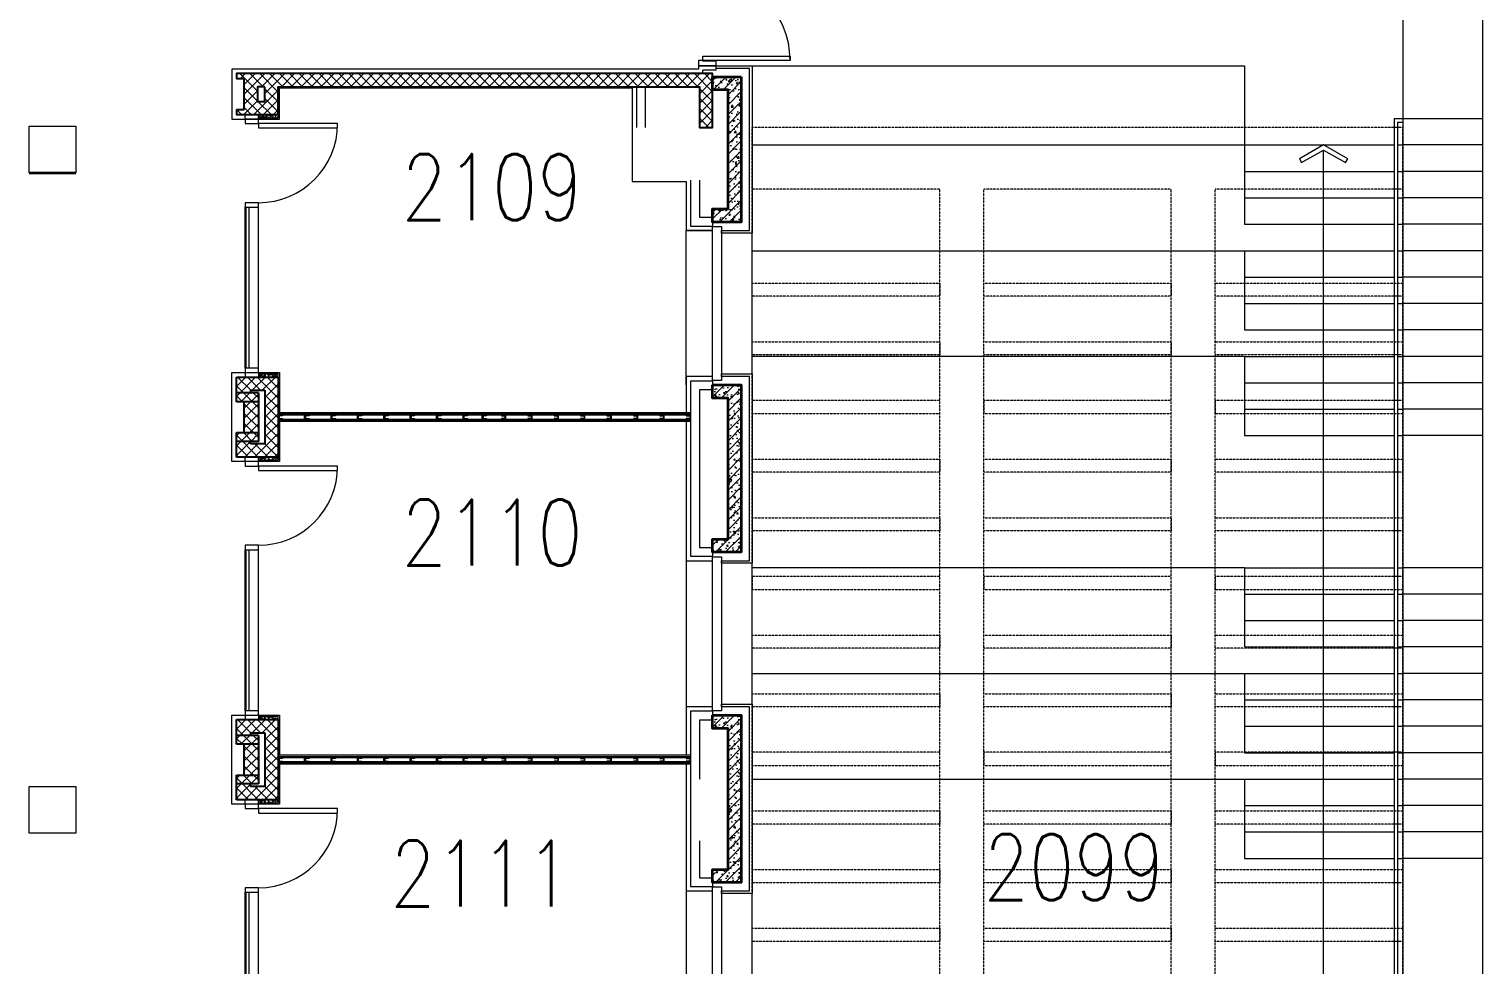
# Model space of a CAD drawing. Header units: inches. Extents: x 342932 to 557958, y 80625 to 242727.
# Drawn here: x 527617 to 544132, y 212917 to 223543 of the extents above; entities that cross this region are included whole.
import ezdxf
from ezdxf.enums import TextEntityAlignment as Align

# ---------------------------------------------------------------- set-up
doc = ezdxf.new("R2010")
doc.units = ezdxf.units.IN
doc.header["$MEASUREMENT"] = 0
doc.linetypes.add('First Floor$0$HIDDEN', pattern=[0.375, 0.25, -0.125])
for name, color, linetype, lineweight in [('First Floor$0$A-G2-G-Building-Elements-Hidden', 251, 'First Floor$0$HIDDEN', 15), ('First Floor$0$A-G23-M-Stairs-Concrete', 251, 'Continuous', 15), ('First Floor$0$A-G23-M-Stairs-Railings', 251, 'Continuous', 15), ('First Floor$0$A-G250-G-Walls-Low-Level', 251, 'Continuous', 15), ('First Floor$0$A-G250-G-Walls-Precast-Concrete', 251, 'Continuous', 35), ('First Floor$0$A-G250-M-Walls-Blockwork', 7, 'Continuous', 25), ('First Floor$0$A-G250-M-Walls-Louvred-Hidden', 251, 'Continuous', 9), ('First Floor$0$A-G250-M-Walls-Plasterboard-Partition', 7, 'Continuous', 9), ('First Floor$0$A-G252-H-Internal-Walls', 251, 'Continuous', 9), ('First Floor$0$A-G262-H-Precast-Panel', 251, 'Continuous', 5), ('First Floor$0$A-G312-M-Wall-Cladding-Panel', 7, 'Continuous', 9), ('First Floor$0$A-G312-M-Wall-Finish-Plaster', 7, 'Continuous', 15), ('First Floor$0$A-G321-M-Window', 251, 'Continuous', 9), ('First Floor$0$A-G322-M-Door', 251, 'Continuous', 15), ('First Floor$0$A-Z036-G-Stair-Symbology', 251, 'Continuous', 15), ('First Floor$0$Z-Z001-S-Room-Name-Identification-250', 7, 'Continuous', 15)]:
    doc.layers.add(name, color=color, linetype=linetype, lineweight=lineweight)
doc.styles.add('First Floor$0$Tag-RomanS', font='romans.shx', dxfattribs={"width": 0.8})
pattern_1 = [(50, (361382.11, 239676.52), (182.18467, -15.93909), [19.05, -209.55]), (355, (361382.11, 239676.52), (-35.24283, 191.05664), [15.24, -167.64]), (100.451, (361397.3, 239675.2), (146.9425, 175.11669), [16.19, -178.09]), (46.1842, (361382.11, 239727.32), (271.07904, -42.04233), [28.575, -314.325]), (96.6356, (361404.7, 239723.82), (237.40423, 247.42556), [24.285, -267.135]), (351.184, (361382.1, 239727.32), (237.4046, 247.4251), [22.86, -251.46]), (21, (361407.51, 239714.62), (151.61488, -102.26552), [19.05, -209.55]), (326, (361407.51, 239714.62), (61.80203, 184.18797), [15.24, -167.64]), (71.4514, (361420.15, 239706.1), (213.41649, 81.92286), [16.19, -178.09]), (37.5, (361382.114, 239676.52), (3.088603, 84.55504), [0, -165.608, 0, -170.18, 0, -168.275]), (7.5, (361382.11, 239676.52), (66.819663, 100.180575), [0, -97.028, 0, -161.798, 0, -64.135]), (327.5, (361325.47, 239676.52), (135.590595, -5.728744), [0, -63.5, 0, -198.12, 0, -262.89]), (317.5, (361300.07, 239676.52), (148.12918, 25.42649), [0, -82.55, 0, -131.572, 0, -186.69])]
pattern_2 = [(45, (361382.11, 239676.52), (-56.1266, 56.1266), [])]

# ---------------------------------------------------------------- blocks, each defined once
blk = doc.blocks.new('First Floor$0$d23')
at = {"layer": 'First Floor$0$A-G321-M-Window', "elevation": 0}
blk.add_lwpolyline([(168760, -19985), (168760, -18155), (168790, -18155), (168790, -19985)], close=True, dxfattribs=at)
at = {"layer": 'First Floor$0$A-G322-M-Door'}
for p, q in [((168750, -19985), (168750, -18155)), ((168900, -19985), (168900, -18155))]:
    blk.add_line(p, q, dxfattribs=at)
at = {"layer": 'First Floor$0$A-G322-M-Door', "elevation": 0}
for points in [[(168900, -17155), (168750, -17155), (168750, -17205), (168900, -17205)], [(169800, -17255), (169800, -17205), (168900, -17205), (168900, -17255)], [(168900, -18105), (168750, -18105), (168750, -18155), (168900, -18155)], [(168900, -19985), (168750, -19985), (168750, -20035), (168900, -20035)]]:
    blk.add_lwpolyline(points, close=True, dxfattribs=at)
at = {"layer": 'First Floor$0$A-G322-M-Door'}
blk.add_arc((168900, -17205), 900, 270, 0, dxfattribs=at)
blk = doc.blocks.new('First Floor$0$Door8-Exterior-2100')
at = {"layer": 'First Floor$0$A-G322-M-Door'}
for points in [[(0, 100), (0, -100), (50, -100), (50, 50), (60, 50), (60, 100), (0, 100)], [(2100, 100), (2100, -100), (2050, -100), (2050, 50), (2040, 50), (2040, 100), (2100, 100)]]:
    blk.add_lwpolyline(points, dxfattribs=at)
for points in [[(110, 50), (110, -940), (60, -940), (60, 50)], [(1990, 50), (1990, -940), (2040, -940), (2040, 50)]]:
    blk.add_lwpolyline(points, close=True, dxfattribs=at)
for centre, start, end in [((60, 50), 270, 0), ((2040, 50), 180, 270)]:
    blk.add_arc(centre, 990, start, end, dxfattribs=at)
blk = doc.blocks.new('First Floor$0$Part Frame11')
for p, q in [((4685, 100), (0, 100)), ((0, 100), (0, 0)), ((0, 87, 0), (4685, 87, 0)), ((0, 75, 0), (4685, 75, 0)), ((4685, 25, 0), (0, 25, 0)), ((4685, 13, 0), (0, 13, 0)), ((4685, 0), (0, 0)), ((4685, 100), (4685, 0))]:
    blk.add_line(p, q)
at = {"elevation": 0}
for points in [[(0, 25), (0, 75), (50, 75), (50, 65), (10, 65), (10, 35), (50, 35), (50, 25)], [(300, 25), (300, 75), (350, 75), (350, 65), (310, 65), (310, 35), (350, 35), (350, 25)], [(600, 25), (600, 75), (650, 75), (650, 65), (610, 65), (610, 35), (650, 35), (650, 25)], [(900, 25), (900, 75), (950, 75), (950, 65), (910, 65), (910, 35), (950, 35), (950, 25)], [(1200, 25), (1200, 75), (1250, 75), (1250, 65), (1210, 65), (1210, 35), (1250, 35), (1250, 25)], [(1500, 25), (1500, 75), (1550, 75), (1550, 65), (1510, 65), (1510, 35), (1550, 35), (1550, 25)], [(1800, 25), (1800, 75), (1850, 75), (1850, 65), (1810, 65), (1810, 35), (1850, 35), (1850, 25)], [(2100, 25), (2100, 75), (2150, 75), (2150, 65), (2110, 65), (2110, 35), (2150, 35), (2150, 25)], [(2318, 25), (2318, 75), (2368, 75), (2368, 65), (2328, 65), (2328, 35), (2368, 35), (2368, 25)], [(2585, 25), (2585, 75), (2535, 75), (2535, 65), (2575, 65), (2575, 35), (2535, 35), (2535, 25)], [(2885, 25), (2885, 75), (2835, 75), (2835, 65), (2875, 65), (2875, 35), (2835, 35), (2835, 25)], [(3185, 25), (3185, 75), (3135, 75), (3135, 65), (3175, 65), (3175, 35), (3135, 35), (3135, 25)], [(3485, 25), (3485, 75), (3435, 75), (3435, 65), (3475, 65), (3475, 35), (3435, 35), (3435, 25)], [(3785, 25), (3785, 75), (3735, 75), (3735, 65), (3775, 65), (3775, 35), (3735, 35), (3735, 25)], [(4085, 25), (4085, 75), (4035, 75), (4035, 65), (4075, 65), (4075, 35), (4035, 35), (4035, 25)], [(4385, 25), (4385, 75), (4335, 75), (4335, 65), (4375, 65), (4375, 35), (4335, 35), (4335, 25)], [(4685, 25), (4685, 75), (4635, 75), (4635, 65), (4675, 65), (4675, 35), (4635, 35), (4635, 25)]]:
    blk.add_lwpolyline(points, close=True, dxfattribs=at)
blk = doc.blocks.new('First Floor$0$tag-roomname')
at = {"lineweight": 18, "ltscale": 0.01, "style": 'First Floor$0$Tag-RomanS', "width": 0.8}
blk.add_attdef('ROOM_NO_2', text='', height=3, dxfattribs=at).set_placement((0, 1.612), align=Align.MIDDLE_CENTER)
at = {"linetype": 'ByBlock', "lineweight": 15, "ltscale": 0.01, "style": 'First Floor$0$Tag-RomanS', "width": 0.8, "flags": 1}
for tag, p in [('ROOM_NAME_1', (0, -2.288)), ('ROOM_NAME_2', (0, -5.744))]:
    blk.add_attdef(tag, text='', height=2.5, dxfattribs=at).set_placement(p, align=Align.MIDDLE_CENTER)

msp = doc.modelspace()

# ---------------------------------------------------------------- hatches: boundary and pattern name
at = {"layer": 'First Floor$0$A-G252-H-Internal-Walls'}
h = msp.add_hatch(dxfattribs=at)
h.set_pattern_fill('ANSI37', color=256, scale=25, style=0)
h.set_pattern_definition([(45, (361382.11, 239676.52), (-56.1266, 56.1266), []), (135, (361382.11, 239676.52), (-56.1266, -56.1266), [])])
h.paths.add_polyline_path([(535382.1, 223036.5), (529972.1, 223036.5), (529972.1, 222979), (530062.1, 222979), (530062.1, 222629), (529972.1, 222629), (529972.1, 222571.5), (530447, 222571.5), (530447, 222886.5), (535082.1, 222886.5), (535232.1, 222886.5), (535232.1, 222426.5), (535382.1, 222426.5)])
h.paths.add_polyline_path([(530297, 222886.5), (530297, 222721.5), (530212.1, 222721.5), (530212.1, 222886.5)], flags=16)
h = msp.add_hatch(dxfattribs=at)
h.set_pattern_fill('AR-CONC', color=256, scale=0.3, angle=90, style=0)
h.set_pattern_definition([(140, (361392.11, 239676.52), (4.781726, 54.655401), [5.715, -62.865]), (85, (361392.11, 239676.52), (-57.316993, -10.572848), [4.572, -50.292]), (190.451, (361392.51, 239681.076), (-52.535006, 44.08275), [4.857, -53.427]), (136.1842, (361376.87, 239676.52), (12.612698, 81.323712), [8.5725, -94.2975]), (186.6356, (361377.92, 239683.3), (-74.227667, 71.22127), [7.2855, -80.1405]), (81.184, (361376.87, 239676.52), (-74.227535, 71.22138), [6.858, -75.438]), (111, (361380.68, 239684.14), (30.679656, 45.484464), [5.715, -62.865]), (56, (361380.68, 239684.14), (-55.25639, 18.540609), [4.572, -50.292]), (161.4514, (361383.24, 239687.93), (-24.576857, 64.024947), [4.857, -53.427]), (127.5, (361392.112, 239676.522), (-25.3665117, 0.926581), [0, -49.6824, 0, -51.054, 0, -50.4825]), (97.5, (361392.112, 239676.522), (-30.0541724, 20.0458988), [0, -29.1084, 0, -48.5394, 0, -19.2405]), (57.5, (361392.112, 239659.53), (1.7186232, 40.6771786), [0, -19.05, 0, -59.436, 0, -78.867]), (47.5, (361392.112, 239651.91), (-7.627947, 44.4387544), [0, -24.765, 0, -39.4716, 0, -56.007])])
h.paths.add_polyline_path([(530222, 222571.5), (530222, 222536.5), (530447, 222536.5), (530447, 222571.5)])
h = msp.add_hatch(dxfattribs=at)
h.set_pattern_fill('ANSI37', color=256, scale=25, angle=180, style=0)
h.set_pattern_definition([(225, (361427.11, 243566.4), (56.1266, -56.1266), []), (315, (361427.11, 243566.4), (56.1266, 56.1266), [])])
h.paths.add_polyline_path([(530447, 219591.4), (529972, 219591.4), (529972, 219411.4), (530132, 219411.4), (530132, 219441.4), (530297, 219441.4), (530297, 218831.5), (530132, 218831.5), (530132, 218861.4), (529972, 218861.4), (529972, 218681.5), (530447, 218681.5)])
h.paths.add_polyline_path([(530222, 219411.4), (529972, 219411.4), (529972, 219311.4), (530222, 219311.4)], flags=17)
h.paths.add_polyline_path([(530222, 219311.4), (530062, 219311.4), (530062, 218961.4), (530222, 218961.4)], flags=17)
h.paths.add_polyline_path([(530222, 218961.4), (529972, 218961.4), (529972, 218861.4), (530222, 218861.4)], flags=17)
h = msp.add_hatch(dxfattribs=at)
h.set_pattern_fill('AR-CONC', color=256, scale=0.3, angle=90, style=0)
h.set_pattern_definition([(140, (361392.11, 243566.397), (4.781726, 54.655401), [5.715, -62.865]), (85, (361392.11, 243566.397), (-57.316993, -10.572848), [4.572, -50.292]), (190.451, (361392.51, 243570.95), (-52.535006, 44.08275), [4.857, -53.427]), (136.1842, (361376.87, 243566.4), (12.612698, 81.323712), [8.5725, -94.2975]), (186.6356, (361377.92, 243573.17), (-74.227667, 71.22127), [7.2855, -80.1405]), (81.184, (361376.87, 243566.4), (-74.227535, 71.22138), [6.858, -75.438]), (111, (361380.68, 243574.017), (30.679656, 45.484464), [5.715, -62.865]), (56, (361380.68, 243574.017), (-55.25639, 18.540609), [4.572, -50.292]), (161.4514, (361383.24, 243577.807), (-24.576857, 64.024947), [4.857, -53.427]), (127.5, (361392.112, 243566.397), (-25.3665117, 0.926581), [0, -49.6824, 0, -51.054, 0, -50.4825]), (97.5, (361392.112, 243566.397), (-30.0541724, 20.0458988), [0, -29.1084, 0, -48.5394, 0, -19.2405]), (57.5, (361392.112, 243549.404), (1.7186232, 40.6771786), [0, -19.05, 0, -59.436, 0, -78.867]), (47.5, (361392.112, 243541.784), (-7.627947, 44.4387544), [0, -24.765, 0, -39.4716, 0, -56.007])])
h.paths.add_polyline_path([(530447, 219591.4), (530447, 219626.4), (530222, 219626.4), (530222, 219591.4)])
h = msp.add_hatch(dxfattribs=at)
h.set_pattern_fill('AR-CONC', color=256, scale=0.3, angle=90, style=0)
h.set_pattern_definition([(220, (361392.11, 194706.52), (4.781726, -54.655401), [5.715, -62.865]), (275, (361392.11, 194706.52), (-57.316993, 10.572848), [4.572, -50.292]), (169.549, (361392.51, 194701.967), (-52.535006, -44.08275), [4.857, -53.427]), (223.8158, (361376.87, 194706.52), (12.612698, -81.323712), [8.5725, -94.2975]), (173.3644, (361377.92, 194699.745), (-74.227667, -71.22127), [7.2855, -80.1405]), (278.816, (361376.87, 194706.52), (-74.227535, -71.22138), [6.858, -75.438]), (249, (361380.68, 194698.9), (30.679656, -45.484464), [5.715, -62.865]), (304, (361380.68, 194698.9), (-55.25639, -18.540609), [4.572, -50.292]), (198.5486, (361383.24, 194695.11), (-24.576857, -64.024947), [4.857, -53.427]), (232.5, (361392.112, 194706.522), (-25.3665117, -0.926581), [0, -49.6824, 0, -51.054, 0, -50.4825]), (262.5, (361392.112, 194706.522), (-30.0541724, -20.0458988), [0, -29.1084, 0, -48.5394, 0, -19.2405]), (302.5, (361392.112, 194723.514), (1.7186232, -40.6771786), [0, -19.05, 0, -59.436, 0, -78.867]), (312.5, (361392.112, 194731.134), (-7.627947, -44.4387544), [0, -24.765, 0, -39.4716, 0, -56.007])])
h.paths.add_polyline_path([(530447, 218681.5), (530447, 218646.5), (530232, 218646.5), (530232, 218681.5)])
h = msp.add_hatch(dxfattribs=at)
h.set_pattern_fill('ANSI37', color=256, scale=25, angle=180, style=0)
h.set_pattern_definition([(225, (361427.11, 239676.4), (56.1266, -56.1266), []), (315, (361427.11, 239676.4), (56.1266, 56.1266), [])])
h.paths.add_polyline_path([(530447, 215701.4), (529972, 215701.4), (529972, 215521.4), (530132, 215521.4), (530132, 215551.4), (530297, 215551.4), (530297, 214941.5), (530132, 214941.5), (530132, 214971.4), (529972, 214971.4), (529972, 214791.5), (530447, 214791.5)])
h.paths.add_polyline_path([(530222, 215521.4), (529972, 215521.4), (529972, 215421.4), (530222, 215421.4)], flags=17)
h.paths.add_polyline_path([(530222, 215421.4), (530062, 215421.4), (530062, 215071.4), (530222, 215071.4)], flags=17)
h.paths.add_polyline_path([(530222, 215071.4), (529972, 215071.4), (529972, 214971.4), (530222, 214971.4)], flags=17)
h = msp.add_hatch(dxfattribs=at)
h.set_pattern_fill('AR-CONC', color=256, scale=0.3, angle=90, style=0)
h.set_pattern_definition([(140, (361392.114, 239676.397), (4.781726, 54.655401), [5.715, -62.865]), (85, (361392.114, 239676.397), (-57.316993, -10.572848), [4.572, -50.292]), (190.451, (361392.51, 239680.95), (-52.535006, 44.08275), [4.857, -53.427]), (136.1842, (361376.874, 239676.4), (12.612698, 81.323712), [8.5725, -94.2975]), (186.6356, (361377.925, 239683.17), (-74.227667, 71.22127), [7.2855, -80.1405]), (81.184, (361376.87, 239676.4), (-74.227535, 71.22138), [6.858, -75.438]), (111, (361380.684, 239684.017), (30.679656, 45.484464), [5.715, -62.865]), (56, (361380.684, 239684.017), (-55.25639, 18.540609), [4.572, -50.292]), (161.4514, (361383.24, 239687.807), (-24.576857, 64.024947), [4.857, -53.427]), (127.5, (361392.114, 239676.397), (-25.3665117, 0.926581), [0, -49.6824, 0, -51.054, 0, -50.4825]), (97.5, (361392.114, 239676.397), (-30.0541724, 20.0458988), [0, -29.1084, 0, -48.5394, 0, -19.2405]), (57.5, (361392.114, 239659.404), (1.7186232, 40.6771786), [0, -19.05, 0, -59.436, 0, -78.867]), (47.5, (361392.114, 239651.784), (-7.627947, 44.4387544), [0, -24.765, 0, -39.4716, 0, -56.007])])
h.paths.add_polyline_path([(530447, 215701.4), (530447, 215736.4), (530222, 215736.4), (530222, 215701.4)])
h = msp.add_hatch(dxfattribs=at)
h.set_pattern_fill('AR-CONC', color=256, scale=0.3, angle=90, style=0)
h.set_pattern_definition([(220, (361392.114, 190816.52), (4.781726, -54.655401), [5.715, -62.865]), (275, (361392.114, 190816.52), (-57.316993, 10.572848), [4.572, -50.292]), (169.549, (361392.51, 190811.967), (-52.535006, -44.08275), [4.857, -53.427]), (223.8158, (361376.874, 190816.52), (12.612698, -81.323712), [8.5725, -94.2975]), (173.3644, (361377.925, 190809.745), (-74.227667, -71.22127), [7.2855, -80.1405]), (278.816, (361376.87, 190816.52), (-74.227535, -71.22138), [6.858, -75.438]), (249, (361380.684, 190808.9), (30.679656, -45.484464), [5.715, -62.865]), (304, (361380.684, 190808.9), (-55.25639, -18.540609), [4.572, -50.292]), (198.5486, (361383.24, 190805.11), (-24.576857, -64.024947), [4.857, -53.427]), (232.5, (361392.114, 190816.522), (-25.3665117, -0.926581), [0, -49.6824, 0, -51.054, 0, -50.4825]), (262.5, (361392.114, 190816.522), (-30.0541724, -20.0458988), [0, -29.1084, 0, -48.5394, 0, -19.2405]), (302.5, (361392.114, 190833.514), (1.7186232, -40.6771786), [0, -19.05, 0, -59.436, 0, -78.867]), (312.5, (361392.114, 190841.134), (-7.627947, -44.4387544), [0, -24.765, 0, -39.4716, 0, -56.007])])
h.paths.add_polyline_path([(530447, 214791.5), (530447, 214756.5), (530232, 214756.5), (530232, 214791.5)])
at = {"layer": 'First Floor$0$A-G262-H-Precast-Panel'}
h = msp.add_hatch(dxfattribs=at)
h.set_pattern_fill('AR-CONC', color=256, style=0)
h.set_pattern_definition(pattern_1)
h.paths.add_polyline_path([(535557.1, 221501.5), (535382.1, 221501.5), (535382.1, 221351.5), (535707.1, 221351.5), (535707.1, 223001.5), (535382.1, 223001.5), (535382.1, 222851.5), (535557.1, 222851.5)])
h = msp.add_hatch(dxfattribs=at)
h.set_pattern_fill('ANSI31', color=256, scale=25, style=0)
h.set_pattern_definition(pattern_2)
h.paths.add_polyline_path([(535707.1, 223001.5), (535382.1, 223001.5), (535382.1, 222851.5), (535557.1, 222851.5), (535557.1, 221501.5), (535382.1, 221501.5), (535382.1, 221351.5), (535707.1, 221351.5)])
h = msp.add_hatch(dxfattribs=at)
h.set_pattern_fill('AR-CONC', color=256, style=0)
h.set_pattern_definition(pattern_1)
h.paths.add_polyline_path([(535557.1, 217751.5), (535382.1, 217751.5), (535382.1, 217601.5), (535707.1, 217601.5), (535707.1, 219501.5), (535382.1, 219501.5), (535382.1, 219351.5), (535557.1, 219351.5)])
h = msp.add_hatch(dxfattribs=at)
h.set_pattern_fill('ANSI31', color=256, scale=25, style=0)
h.set_pattern_definition(pattern_2)
h.paths.add_polyline_path([(535707.1, 219501.5), (535382.1, 219501.5), (535382.1, 219351.5), (535557.1, 219351.5), (535557.1, 217751.5), (535382.1, 217751.5), (535382.1, 217601.5), (535707.1, 217601.5)])
h = msp.add_hatch(dxfattribs=at)
h.set_pattern_fill('AR-CONC', color=256, style=0)
h.set_pattern_definition([(50, (361382.11, 235926.52), (182.18467, -15.93909), [19.05, -209.55]), (355, (361382.11, 235926.52), (-35.24283, 191.05664), [15.24, -167.64]), (100.451, (361397.3, 235925.2), (146.9425, 175.11669), [16.19, -178.09]), (46.1842, (361382.11, 235977.32), (271.07904, -42.04233), [28.575, -314.325]), (96.6356, (361404.7, 235973.82), (237.40423, 247.42556), [24.285, -267.135]), (351.184, (361382.1, 235977.32), (237.4046, 247.4251), [22.86, -251.46]), (21, (361407.51, 235964.62), (151.61488, -102.26552), [19.05, -209.55]), (326, (361407.51, 235964.62), (61.80203, 184.18797), [15.24, -167.64]), (71.4514, (361420.15, 235956.1), (213.41649, 81.92286), [16.19, -178.09]), (37.5, (361382.114, 235926.52), (3.088603, 84.55504), [0, -165.608, 0, -170.18, 0, -168.275]), (7.5, (361382.11, 235926.52), (66.819663, 100.180575), [0, -97.028, 0, -161.798, 0, -64.135]), (327.5, (361325.47, 235926.52), (135.590595, -5.728744), [0, -63.5, 0, -198.12, 0, -262.89]), (317.5, (361300.07, 235926.52), (148.12918, 25.42649), [0, -82.55, 0, -131.572, 0, -186.69])])
h.paths.add_polyline_path([(535707.1, 215751.5), (535382.1, 215751.5), (535382.1, 215601.5), (535557.1, 215601.5), (535557.1, 214001.5), (535382.1, 214001.5), (535382.1, 213851.5), (535707.1, 213851.5)])
h = msp.add_hatch(dxfattribs=at)
h.set_pattern_fill('ANSI31', color=256, scale=25, style=0)
h.set_pattern_definition([(45, (361382.11, 235926.52), (-56.1266, 56.1266), [])])
h.paths.add_polyline_path([(535707.1, 215751.5), (535382.1, 215751.5), (535382.1, 215601.5), (535557.1, 215601.5), (535557.1, 214001.5), (535382.1, 214001.5), (535382.1, 213851.5), (535707.1, 213851.5)])

# ---------------------------------------------------------------- linework, layer by layer
at = {"lineweight": 35}
msp.add_line((527617.1, 221911.5), (528147.1, 221911.5), dxfattribs=at)
at = {"layer": 'First Floor$0$A-G2-G-Building-Elements-Hidden', "linetype": 'First Floor$0$HIDDEN'}
for p, q in [((543222.1, 222426.5), (535832.1, 222426.5)), ((535832.1, 200126.5), (535832.1, 222426.5)), ((543222.1, 200126.5), (543222.1, 222426.5)), ((537962.1, 221726.5, 0), (535832.1, 221726.5)), ((537962.1, 200126.5, 0), (537962.1, 221726.5, 0)), ((540592.1, 221726.5, 0), (538462.1, 221726.5, 0)), ((538462.1, 200126.5), (538462.1, 221726.5)), ((540592.1, 200126.5, 0), (540592.1, 221726.5, 0)), ((543222.1, 221726.5), (541092.1, 221726.5, 0)), ((541092.1, 200126.5), (541092.1, 221726.5))]:
    msp.add_line(p, q, dxfattribs=at)
at = {"layer": 'First Floor$0$A-G23-M-Stairs-Concrete'}
for p, q in [((535832.1, 222226.5, 0), (541422.1, 222226.5, 0)), ((541422.1, 222226.5, 0), (543122.1, 222226.5, 0)), ((541422.1, 222226.5, 0), (541422.1, 221326.5, 0)), ((543162.1, 222226.5, 0), (543222.1, 222226.5, 0)), ((541422.1, 221926.5, 0), (543122.1, 221926.5, 0)), ((543162.1, 221926.5, 0), (543222.1, 221926.5, 0)), ((541422.1, 221626.5, 0), (543122.1, 221626.5, 0)), ((543162.1, 221626.5, 0), (543222.1, 221626.5, 0)), ((541422.1, 221326.5, 0), (543122.1, 221326.5, 0)), ((543162.1, 221326.5, 0), (543222.1, 221326.5, 0)), ((535832.1, 221026.5, 0), (543122.1, 221026.5, 0)), ((541422.1, 221026.5, 0), (541422.1, 220126.5, 0)), ((543162.1, 221026.5, 0), (543222.1, 221026.5, 0)), ((541422.1, 220726.5, 0), (543122.1, 220726.5, 0)), ((543162.1, 220726.5, 0), (543222.1, 220726.5, 0)), ((541422.1, 220426.5, 0), (543122.1, 220426.5, 0)), ((543162.1, 220426.5, 0), (543222.1, 220426.5, 0)), ((541422.1, 220126.5, 0), (543122.1, 220126.5, 0)), ((543162.1, 220126.5, 0), (543222.1, 220126.5, 0)), ((541422.1, 219826.5, 0), (535832.1, 219826.5, 0)), ((541422.1, 219826.5, 0), (543122.1, 219826.5, 0)), ((541422.1, 219826.5, 0), (541422.1, 218926.5, 0)), ((543162.1, 219826.5, 0), (543222.1, 219826.5, 0)), ((541422.1, 219526.5, 0), (543122.1, 219526.5, 0)), ((543162.1, 219526.5, 0), (543222.1, 219526.5, 0)), ((541422.1, 219226.5, 0), (543122.1, 219226.5, 0)), ((543162.1, 219226.5, 0), (543222.1, 219226.5, 0)), ((541422.1, 218926.5, 0), (543122.1, 218926.5, 0)), ((543162.1, 218926.5, 0), (543222.1, 218926.5, 0)), ((541422.1, 217426.5, 0), (535832.1, 217426.5, 0)), ((541422.1, 217426.5, 0), (543122.1, 217426.5, 0)), ((541422.1, 217426.5, 0), (541422.1, 216526.5, 0)), ((543162.1, 217426.5, 0), (543222.1, 217426.5, 0)), ((541422.1, 217126.5, 0), (543122.1, 217126.5, 0)), ((543162.1, 217126.5, 0), (543222.1, 217126.5, 0)), ((541422.1, 216826.5, 0), (543122.1, 216826.5, 0)), ((543162.1, 216826.5, 0), (543222.1, 216826.5, 0)), ((541422.1, 216526.5, 0), (543122.1, 216526.5, 0)), ((543162.1, 216526.5, 0), (543222.1, 216526.5, 0)), ((535832.1, 216226.5, 0), (543122.1, 216226.5, 0)), ((541422.1, 216226.5, 0), (541422.1, 215326.5, 0)), ((543162.1, 216226.5, 0), (543222.1, 216226.5, 0)), ((541422.1, 215926.5, 0), (543122.1, 215926.5, 0)), ((543162.1, 215926.5, 0), (543222.1, 215926.5, 0)), ((541422.1, 215626.5, 0), (543122.1, 215626.5, 0)), ((543162.1, 215626.5, 0), (543222.1, 215626.5, 0)), ((541422.1, 215326.5, 0), (543122.1, 215326.5, 0)), ((543162.1, 215326.5, 0), (543222.1, 215326.5, 0)), ((535832.1, 215026.5, 0), (543122.1, 215026.5, 0)), ((541422.1, 215026.5, 0), (541422.1, 214126.5, 0)), ((543162.1, 215026.5, 0), (543222.1, 215026.5, 0)), ((541422.1, 214726.5, 0), (543122.1, 214726.5, 0)), ((543162.1, 214726.5, 0), (543222.1, 214726.5, 0)), ((541422.1, 214426.5, 0), (543122.1, 214426.5, 0)), ((543162.1, 214426.5, 0), (543222.1, 214426.5, 0)), ((541422.1, 214126.5, 0), (543122.1, 214126.5, 0)), ((543162.1, 214126.5, 0), (543222.1, 214126.5, 0))]:
    msp.add_line(p, q, dxfattribs=at)
at = {"layer": 'First Floor$0$A-G23-M-Stairs-Railings'}
for p, q in [((535832.1, 222526.5), (535832.1, 222486.5)), ((543122.1, 222526.5, 0), (543122.1, 209026.5, 0)), ((543122.1, 222526.5, 0), (543222.1, 222526.5, 0)), ((543162.1, 222486.5, 0), (543162.1, 209066.5, 0)), ((543162.1, 222486.5, 0), (543222.1, 222486.5, 0)), ((543222.1, 222526.5, 0), (543222.1, 222486.5, 0))]:
    msp.add_line(p, q, dxfattribs=at)
at = {"layer": 'First Floor$0$A-G250-G-Walls-Low-Level'}
for p, q in [((543222.1, 228476.5, 0), (543222.1, 209326.5, 0)), ((544132.1, 209326.5), (544132.1, 228476.5)), ((535832.1, 223126.5, 0), (541422.1, 223126.5, 0)), ((541422.1, 223126.5, 0), (541422.1, 222226.5, 0)), ((543222.1, 222526.5, 0), (544132.1, 222526.5, 0)), ((535832.1, 222226.5, 0), (541422.1, 222226.5, 0)), ((544132.1, 222226.5, 0), (543222.1, 222226.5, 0)), ((544132.1, 221926.5, 0), (543222.1, 221926.5, 0)), ((544132.1, 221626.5, 0), (543222.1, 221626.5, 0)), ((544132.1, 221326.5, 0), (543222.1, 221326.5, 0)), ((535082.1, 219501.5, 0), (535082.1, 221256.5, 0)), ((535832.1, 219626.5), (535832.1, 221226.5)), ((544132.1, 221026.5, 0), (543222.1, 221026.5, 0)), ((544132.1, 220726.5, 0), (543222.1, 220726.5, 0)), ((544132.1, 220426.5, 0), (543222.1, 220426.5, 0)), ((544132.1, 220126.5, 0), (543222.1, 220126.5, 0)), ((544132.1, 219826.5, 0), (543222.1, 219826.5, 0)), ((544132.1, 219526.5, 0), (543222.1, 219526.5, 0)), ((544132.1, 219226.5, 0), (543222.1, 219226.5, 0)), ((544132.1, 218926.5, 0), (543222.1, 218926.5, 0)), ((535082.1, 217506.5, 0), (535082.1, 215846.5, 0)), ((535832.1, 215876.5, 0), (535832.1, 217476.5, 0)), ((544132.1, 217426.5, 0), (543222.1, 217426.5, 0)), ((544132.1, 217126.5, 0), (543222.1, 217126.5, 0)), ((544132.1, 216826.5, 0), (543222.1, 216826.5, 0)), ((544132.1, 216526.5, 0), (543222.1, 216526.5, 0)), ((544132.1, 216226.5, 0), (543222.1, 216226.5, 0)), ((544132.1, 215926.5, 0), (543222.1, 215926.5, 0)), ((544132.1, 215626.5, 0), (543222.1, 215626.5, 0)), ((544132.1, 215326.5, 0), (543222.1, 215326.5, 0)), ((544132.1, 215026.5, 0), (543222.1, 215026.5, 0)), ((544132.1, 214726.5, 0), (543222.1, 214726.5, 0)), ((544132.1, 214426.5, 0), (543222.1, 214426.5, 0)), ((544132.1, 214126.5, 0), (543222.1, 214126.5, 0)), ((535082.1, 213756.5, 0), (535082.1, 212096.5, 0)), ((535832.1, 212126.5, 0), (535832.1, 213726.5, 0))]:
    msp.add_line(p, q, dxfattribs=at)
at = {"layer": 'First Floor$0$A-G250-G-Walls-Precast-Concrete'}
msp.add_lwpolyline([(535707.1, 223001.5), (535707.1, 221351.5), (535382.1, 221351.5), (535382.1, 221501.5), (535557.1, 221501.5), (535557.1, 222851.5), (535382.1, 222851.5), (535382.1, 223001.5), (535707.1, 223001.5)], dxfattribs=at)
at = {"layer": 'First Floor$0$A-G250-G-Walls-Precast-Concrete', "elevation": 0}
for points in [[(535382.1, 219501.5), (535707.1, 219501.5), (535707.1, 217601.5), (535382.1, 217601.5), (535382.1, 217751.5), (535557.1, 217751.5), (535557.1, 219351.5), (535382.1, 219351.5), (535382.1, 219501.5)], [(535382.1, 215751.5), (535707.1, 215751.5), (535707.1, 213851.5), (535382.1, 213851.5), (535382.1, 214001.5), (535557.1, 214001.5), (535557.1, 215601.5), (535382.1, 215601.5), (535382.1, 215751.5)]]:
    msp.add_lwpolyline(points, dxfattribs=at)
at = {"layer": 'First Floor$0$A-G250-M-Walls-Blockwork'}
for p, q in [((530062.1, 222979, 0), (529972.1, 222979, 0)), ((530062.1, 222629, 0), (530062.1, 222979, 0)), ((529972.1, 222629, 0), (530062.1, 222629, 0)), ((529972, 219591.4, 0), (530447, 219591.4, 0)), ((529972, 219311.4, 0), (529972, 219591.4, 0)), ((530447, 219591.4, 0), (530447, 218681.5, 0)), ((530222, 219411.4, 0), (529972, 219411.4, 0)), ((530132, 219441.4, 0), (530297, 219441.4, 0)), ((530132, 219441.4, 0), (530132, 219411.4, 0)), ((530222, 219411.4, 0), (530222, 218861.4, 0)), ((530297, 219441.4, 0), (530297, 218831.5, 0)), ((530222, 219311.4, 0), (529972, 219311.4, 0)), ((530062, 218961.4, 0), (530062, 219311.4, 0)), ((529972, 218681.5, 0), (529972, 218961.4, 0)), ((529972, 218961.4, 0), (530222, 218961.4, 0)), ((530222, 218861.4, 0), (529972, 218861.4, 0)), ((530132, 218831.5, 0), (530132, 218861.4, 0)), ((530297, 218831.5, 0), (530132, 218831.5, 0)), ((530447, 218681.5, 0), (529972, 218681.5, 0)), ((529972, 215701.4, 0), (530447, 215701.4, 0)), ((529972, 215421.4, 0), (529972, 215701.4, 0)), ((530447, 215701.4, 0), (530447, 214791.5, 0)), ((530222, 215521.4, 0), (529972, 215521.4, 0)), ((530132, 215551.4, 0), (530297, 215551.4, 0)), ((530132, 215551.4, 0), (530132, 215521.4, 0)), ((530222, 215521.4, 0), (530222, 214971.4, 0)), ((530297, 215551.4, 0), (530297, 214941.5, 0)), ((530222, 215421.4, 0), (529972, 215421.4, 0)), ((530062, 215071.4, 0), (530062, 215421.4, 0)), ((529972, 214791.5, 0), (529972, 215071.4, 0)), ((529972, 215071.4, 0), (530222, 215071.4, 0)), ((530222, 214971.4, 0), (529972, 214971.4, 0)), ((530132, 214941.5, 0), (530132, 214971.4, 0)), ((530297, 214941.5, 0), (530132, 214941.5, 0)), ((530447, 214791.5, 0), (529972, 214791.5, 0))]:
    msp.add_line(p, q, dxfattribs=at)
at = {"layer": 'First Floor$0$A-G250-M-Walls-Blockwork', "elevation": 0}
for points in [[(535082.1, 222886.5), (535232.1, 222886.5), (535232.1, 222426.5), (535382.1, 222426.5), (535382.1, 223036.5), (529972.1, 223036.5), (529972.1, 222979)], [(529972.1, 222629), (529972.1, 222571.5), (530447, 222571.5), (530447, 222886.5), (535082.1, 222886.5)]]:
    msp.add_lwpolyline(points, dxfattribs=at)
msp.add_lwpolyline([(530297, 222886.5), (530212.1, 222886.5), (530212.1, 222721.5), (530297, 222721.5)], close=True, dxfattribs=at)
at = {"layer": 'First Floor$0$A-G250-M-Walls-Louvred-Hidden', "linetype": 'First Floor$0$HIDDEN', "elevation": 0}
for points in [[(535832.1, 220658.5), (537962.1, 220658.5), (537962.1, 220508.5), (535832.1, 220508.5)], [(538462.1, 220658.5), (540592.1, 220658.5), (540592.1, 220508.5), (538462.1, 220508.5)], [(535832.1, 219992.5), (537962.1, 219992.5), (537962.1, 219842.5), (535832.1, 219842.5)], [(538462.1, 219992.5), (540592.1, 219992.5), (540592.1, 219842.5), (538462.1, 219842.5)], [(535832.1, 219176.5), (537962.1, 219176.5), (537962.1, 219326.5), (535832.1, 219326.5)], [(538462.1, 219176.5), (540592.1, 219176.5), (540592.1, 219326.5), (538462.1, 219326.5)], [(535832.1, 218660.5), (537962.1, 218660.5), (537962.1, 218510.5), (535832.1, 218510.5)], [(538462.1, 218660.5), (540592.1, 218660.5), (540592.1, 218510.5), (538462.1, 218510.5)], [(535832.1, 217994.5), (537962.1, 217994.5), (537962.1, 217844.5), (535832.1, 217844.5)], [(538462.1, 217994.5), (540592.1, 217994.5), (540592.1, 217844.5), (538462.1, 217844.5)], [(535832.1, 217178.5), (537962.1, 217178.5), (537962.1, 217328.5), (535832.1, 217328.5)], [(538462.1, 217178.5), (540592.1, 217178.5), (540592.1, 217328.5), (538462.1, 217328.5)], [(535832.1, 216662.5), (537962.1, 216662.5), (537962.1, 216512.5), (535832.1, 216512.5)], [(538462.1, 216662.5), (540592.1, 216662.5), (540592.1, 216512.5), (538462.1, 216512.5)], [(535832.1, 215996.5), (537962.1, 215996.5), (537962.1, 215846.5), (535832.1, 215846.5)], [(538462.1, 215996.5), (540592.1, 215996.5), (540592.1, 215846.5), (538462.1, 215846.5)], [(535832.1, 215180.5), (537962.1, 215180.5), (537962.1, 215330.5), (535832.1, 215330.5)], [(538462.1, 215180.5), (540592.1, 215180.5), (540592.1, 215330.5), (538462.1, 215330.5)], [(535832.1, 214664.5), (537962.1, 214664.5), (537962.1, 214514.5), (535832.1, 214514.5)], [(538462.1, 214664.5), (540592.1, 214664.5), (540592.1, 214514.5), (538462.1, 214514.5)], [(535832.1, 213998.5), (537962.1, 213998.5), (537962.1, 213848.5), (535832.1, 213848.5)], [(538462.1, 213998.5), (540592.1, 213998.5), (540592.1, 213848.5), (538462.1, 213848.5)], [(535832.1, 213332.5), (537962.1, 213332.5), (537962.1, 213182.5), (535832.1, 213182.5)], [(538462.1, 213332.5), (540592.1, 213332.5), (540592.1, 213182.5), (538462.1, 213182.5)]]:
    msp.add_lwpolyline(points, close=True, dxfattribs=at)
at = {"layer": 'First Floor$0$A-G250-M-Walls-Louvred-Hidden', "linetype": 'First Floor$0$HIDDEN'}
for points in [[(541092.1, 220658.5), (543222.1, 220658.5), (543222.1, 220508.5), (541092.1, 220508.5)], [(541092.1, 219992.5), (543222.1, 219992.5), (543222.1, 219842.5), (541092.1, 219842.5)], [(541092.1, 219176.5), (543222.1, 219176.5), (543222.1, 219326.5), (541092.1, 219326.5)], [(541092.1, 218660.5), (543222.1, 218660.5), (543222.1, 218510.5), (541092.1, 218510.5)], [(541092.1, 217994.5), (543222.1, 217994.5), (543222.1, 217844.5), (541092.1, 217844.5)], [(541092.1, 217178.5), (543222.1, 217178.5), (543222.1, 217328.5), (541092.1, 217328.5)], [(541092.1, 216662.5), (543222.1, 216662.5), (543222.1, 216512.5), (541092.1, 216512.5)], [(541092.1, 215996.5), (543222.1, 215996.5), (543222.1, 215846.5), (541092.1, 215846.5)], [(541092.1, 215180.5), (543222.1, 215180.5), (543222.1, 215330.5), (541092.1, 215330.5)], [(541092.1, 214664.5), (543222.1, 214664.5), (543222.1, 214514.5), (541092.1, 214514.5)], [(541092.1, 213998.5), (543222.1, 213998.5), (543222.1, 213848.5), (541092.1, 213848.5)], [(541092.1, 213332.5), (543222.1, 213332.5), (543222.1, 213182.5), (541092.1, 213182.5)]]:
    msp.add_lwpolyline(points, close=True, dxfattribs=at)
at = {"layer": 'First Floor$0$A-G312-M-Wall-Cladding-Panel', "elevation": 0}
for points in [[(535422.1, 223126.5), (535832.1, 223126.5), (535832.1, 221226.5), (535482.1, 221226.5), (535482.1, 221256.5), (535802.1, 221256.5), (535802.1, 223096.5), (535422.1, 223096.5), (535422.1, 223126.5)], [(535482.1, 217476.5), (535482.1, 217506.5), (535802.1, 217506.5), (535802.1, 219596.5), (535482.1, 219596.5), (535482.1, 219626.5), (535832.1, 219626.5), (535832.1, 217476.5), (535482.1, 217476.5)], [(535482.1, 213726.5), (535482.1, 213756.5), (535802.1, 213756.5), (535802.1, 215846.5), (535482.1, 215846.5), (535482.1, 215876.5), (535832.1, 215876.5), (535832.1, 213726.5), (535482.1, 213726.5)]]:
    msp.add_lwpolyline(points, dxfattribs=at)
at = {"layer": 'First Floor$0$A-G312-M-Wall-Finish-Plaster'}
for p, q in [((535422.1, 223076.5), (535422.1, 223126.5, 0)), ((529922.1, 223086.5), (529922.1, 222521.5, 0)), ((535222.1, 223086.5), (529922.1, 223086.5)), ((535272.1, 223036.5, 0), (535272.1, 223076.5, 0)), ((535422.1, 223076.5), (535272.1, 223076.5, 0)), ((530462, 222521.5, 0), (530462, 222871.5, 0)), ((534467.1, 222871.5, 0), (530462, 222871.5, 0)), ((534467.1, 222871.5, 0), (534467.1, 221811.5)), ((534517.1, 222886.5, 0), (534517.1, 222426.5)), ((534617.1, 222886.5, 0), (534617.1, 222426.5)), ((529922.1, 222521.5, 0), (530462, 222521.5, 0)), ((530072, 222521.5, 0), (530072, 222571.5)), ((530222, 222521.5, 0), (530222, 222571.5)), ((530222, 222536.5, 0), (530447, 222536.5, 0)), ((530447, 222571.5, 0), (530447, 222536.5, 0)), ((534467.1, 221811.5, 0), (535082.1, 221811.5, 0)), ((535082.1, 221811.5, 0), (535082.1, 221256.5, 0)), ((535132.1, 221826.5, 0), (535132.1, 221306.5, 0)), ((535232.1, 221826.5, 0), (535232.1, 221406.5, 0)), ((535132.1, 221306.5, 0), (535382.1, 221306.5, 0)), ((535232.1, 221406.5, 0), (535382.1, 221406.5, 0)), ((535382.1, 221406.5, 0), (535382.1, 221301.5, 0)), ((535382.1, 221301.5, 0), (535382.1, 221306.5, 0)), ((535382.1, 221256.5, 0), (535082.1, 221256.5, 0)), ((535082.1, 221256.5, 0), (535382.1, 221256.5, 0)), ((529922, 218631.5, 0), (529922, 219641.4, 0)), ((529922, 219641.4, 0), (530462, 219641.4, 0)), ((530072, 219641.4, 0), (530072, 219591.4, 0)), ((530222, 219641.4, 0), (530222, 219591.4)), ((530222, 219626.4, 0), (530447, 219626.4, 0)), ((530447, 219591.4, 0), (530447, 219626.4, 0)), ((530462, 219641.4, 0), (530462, 219186.4, 0)), ((530462, 219086.4, 0), (530462, 218631.5, 0)), ((530072, 218631.5, 0), (530072, 218681.5, 0)), ((530222, 218631.5, 0), (530222, 218681.5, 0)), ((530447, 218681.5, 0), (530447, 218646.5, 0)), ((530462, 218631.5, 0), (529922, 218631.5, 0)), ((530222, 218646.5, 0), (530447, 218646.5, 0)), ((529922, 214741.5, 0), (529922, 215751.4, 0)), ((529922, 215751.4, 0), (530462, 215751.4, 0)), ((530072, 215751.4, 0), (530072, 215701.4, 0)), ((530222, 215751.4, 0), (530222, 215701.4, 0)), ((530222, 215736.4, 0), (530447, 215736.4, 0)), ((530447, 215701.4, 0), (530447, 215736.4, 0)), ((530462, 215751.4, 0), (530462, 215296.4, 0)), ((530462, 215196.4, 0), (530462, 214741.5, 0)), ((530462, 214741.5, 0), (529922, 214741.5, 0)), ((530072, 214741.5, 0), (530072, 214791.5, 0)), ((530222, 214741.5, 0), (530222, 214791.5, 0)), ((530222, 214756.5, 0), (530447, 214756.5, 0)), ((530447, 214791.5, 0), (530447, 214756.5, 0))]:
    msp.add_line(p, q, dxfattribs=at)
at = {"layer": 'First Floor$0$A-G312-M-Wall-Finish-Plaster', "elevation": 0}
for points in [[(535422.1, 223126.5), (535422.1, 223126.5), (535222.1, 223126.5), (535222.1, 223086.5)], [(535382.1, 215846.5), (535082.1, 215846.5), (535082.1, 215296.5)], [(535382.1, 215801.5), (535382.1, 215796.5), (535132.1, 215796.5), (535132.1, 213806.5), (535382.1, 213806.5), (535382.1, 213801.5)], [(535382.1, 215801.2), (535382.1, 215696.2), (535232.1, 215696.5), (535232.1, 215026.5)], [(535082.1, 215196.5), (535082.1, 213756.5), (535382.1, 213756.5)], [(535232.1, 214326.5), (535232.1, 213906.5), (535382.1, 213906.5), (535382.1, 213801.5)]]:
    msp.add_lwpolyline(points, dxfattribs=at)
at = {"layer": 'First Floor$0$A-G312-M-Wall-Finish-Plaster'}
for points in [[(527617.1, 222441.5), (528147.1, 222441.5), (528147.1, 221911.5), (527617.1, 221911.5)], [(528147.1, 214411.5), (527617.1, 214411.5), (527617.1, 214941.5), (528147.1, 214941.5)]]:
    msp.add_lwpolyline(points, close=True, dxfattribs=at)
for points in [[(535382.1, 219596.5), (535082.1, 219596.5), (535082.1, 219186.5)], [(535382.1, 219551.5), (535382.1, 219546.5), (535132.1, 219546.5), (535132.1, 217556.5), (535382.1, 217556.5), (535382.1, 217551.5)], [(535382.1, 219551.5), (535382.1, 219446.5), (535232.1, 219446.5), (535232.1, 217656.5), (535382.1, 217656.5), (535382.1, 217551.5)], [(535082.1, 219086.5), (535082.1, 217506.5), (535382.1, 217506.5)]]:
    msp.add_lwpolyline(points, dxfattribs=at)
at = {"layer": 'First Floor$0$A-G321-M-Window', "elevation": 0}
for points in [[(535382.1, 221301.5), (535482.1, 221301.5), (535482.1, 219551.5), (535382.1, 219551.5)], [(535382.1, 217551.5), (535482.1, 217551.5), (535482.1, 215801.5), (535382.1, 215801.5)], [(535382.1, 213801.5), (535482.1, 213801.5), (535482.1, 212051.5), (535382.1, 212051.5)]]:
    msp.add_lwpolyline(points, close=True, dxfattribs=at)
at = {"layer": 'First Floor$0$A-Z036-G-Stair-Symbology'}
msp.add_line((542322.1, 209326.5, 0), (542322.1, 222168.9, 0), dxfattribs=at)
at = {"layer": 'First Floor$0$A-Z036-G-Stair-Symbology', "elevation": 0}
msp.add_lwpolyline([(542047, 222069.3), (542071.8, 222025.9), (542322.1, 222168.9), (542572.4, 222025.9), (542597.2, 222069.3), (542322.1, 222226.5), (542047, 222069.3)], dxfattribs=at)

# ---------------------------------------------------------------- block references
at = {"layer": 'First Floor$0$A-G250-M-Walls-Plasterboard-Partition'}
for p in [(530447, 219086.5), (530447, 215196.5, 0)]:
    msp.add_blockref('First Floor$0$Part Frame11', p, dxfattribs=at)
at = {"layer": 'First Floor$0$A-G322-M-Door', "rotation": 90}
msp.add_blockref('First Floor$0$Door8-Exterior-2100', (535322.1, 223126.5), dxfattribs=at)
at = {"layer": 'First Floor$0$A-G322-M-Door'}
for p in [(361322, 239676.5, 0), (361322, 235786.5, 0), (361322, 231896.5, 0)]:
    msp.add_blockref('First Floor$0$d23', p, dxfattribs=at)
at = {"layer": 'First Floor$0$Z-Z001-S-Room-Name-Identification-250'}
ref = msp.add_blockref('First Floor$0$tag-roomname', (532877.1, 221344.9), dxfattribs=dict(at, xscale=250, yscale=250, zscale=250))
ref.add_attrib('ROOM_NO_2', '2109', dxfattribs={"layer": '0', "lineweight": 18, "ltscale": 0.01, "height": 750, "style": 'First Floor$0$Tag-RomanS', "width": 0.8}).set_placement((532877.1, 221747.9), align=Align.MIDDLE_CENTER)
ref = msp.add_blockref('First Floor$0$tag-roomname', (532877.1, 217422.9), dxfattribs=dict(at, xscale=250, yscale=250, zscale=250))
ref.add_attrib('ROOM_NO_2', '2110', dxfattribs={"layer": '0', "lineweight": 18, "ltscale": 0.01, "height": 750, "style": 'First Floor$0$Tag-RomanS', "width": 0.8}).set_placement((532877.1, 217825.8), align=Align.MIDDLE_CENTER)
ref = msp.add_blockref('First Floor$0$tag-roomname', (539488.8, 213623.2), dxfattribs=dict(at, xscale=250, yscale=250, zscale=250))
ref.add_attrib('ROOM_NO_2', '2099', dxfattribs={"layer": '0', "lineweight": 18, "ltscale": 0.01, "height": 750, "style": 'First Floor$0$Tag-RomanS', "width": 0.8}).set_placement((539488.8, 214026.1), align=Align.MIDDLE_CENTER)
ref = msp.add_blockref('First Floor$0$tag-roomname', (532749, 213550.9), dxfattribs=dict(at, xscale=250, yscale=250, zscale=250))
ref.add_attrib('ROOM_NO_2', '2111', dxfattribs={"layer": '0', "lineweight": 18, "ltscale": 0.01, "height": 750, "style": 'First Floor$0$Tag-RomanS', "width": 0.8}).set_placement((532749, 213953.8), align=Align.MIDDLE_CENTER)

doc.saveas('drawing.dxf')
